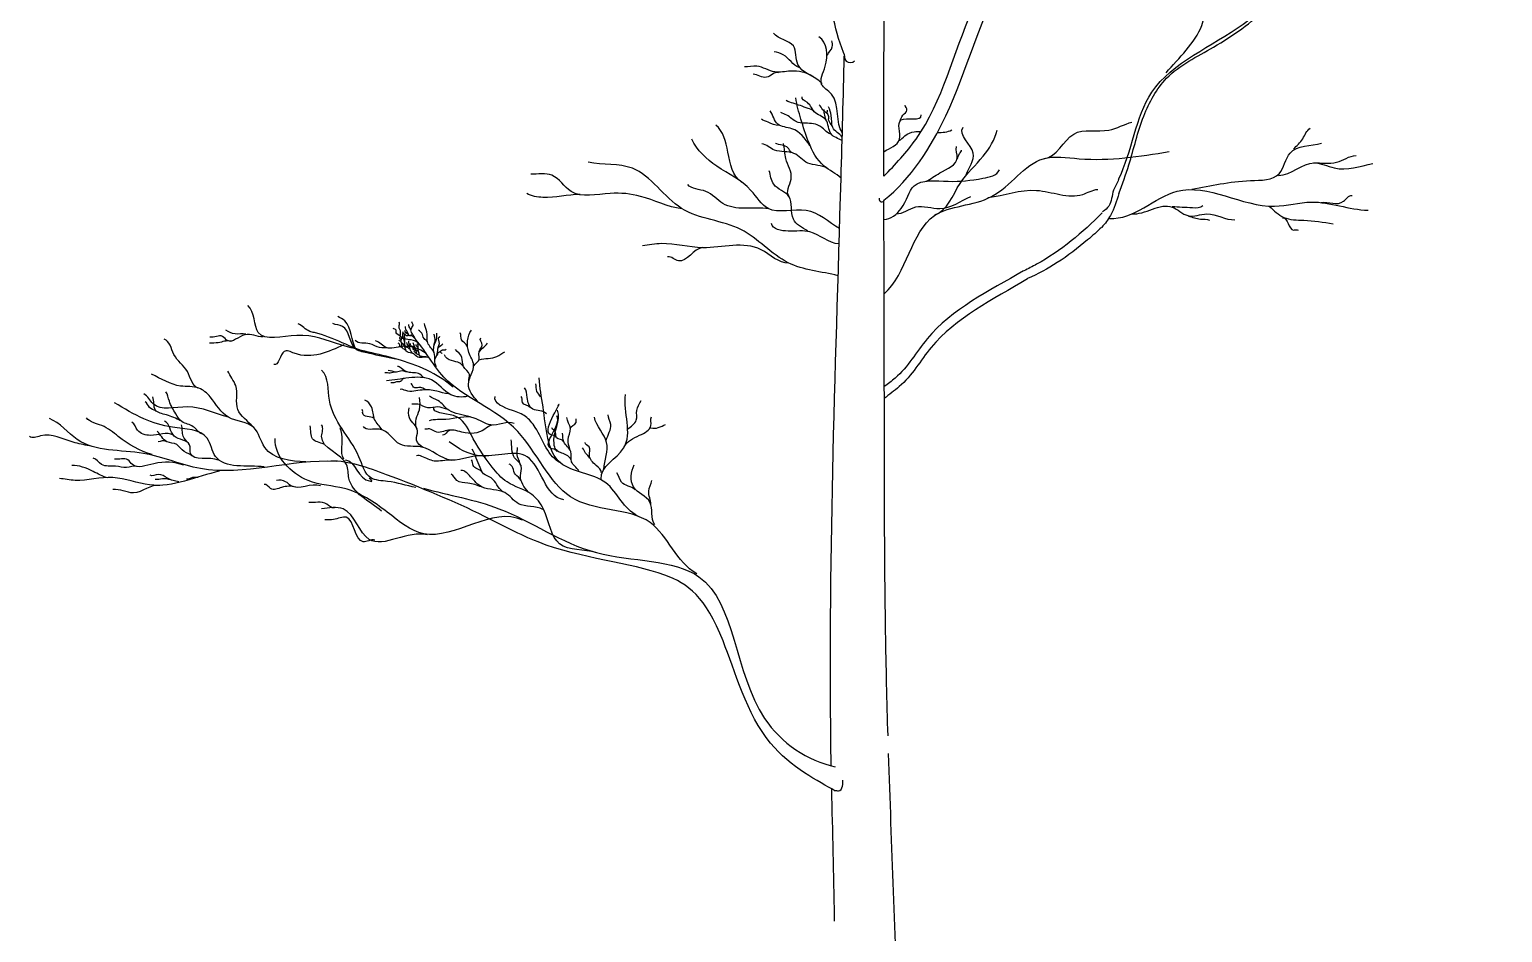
# Model space of a CAD drawing. Header units: millimetres. Extents: x 87938 to 265635, y 330093 to 434310.
# Drawn here: x 171504 to 176083, y 335323 to 338128 of the extents above; entities that cross this region are included whole.
import ezdxf

# ---------------------------------------------------------------- set-up
doc = ezdxf.new("R2010")
doc.units = ezdxf.units.MM

# ---------------------------------------------------------------- blocks, each defined once
blk = doc.blocks.new('A$C61C17CF5')
blk.add_arc((3997.2, 6155.3), 11, 165.7416, 342.3618)
for points, start_tangent, end_tangent in [([(3848.3, 6724), (3765.9, 7022.2), (3601, 7316.4), (3393, 7787.2), (3338.1, 7881.3), (2992.7, 7955.9), (2761.1, 8022.6), (2482.5, 8163.8), (2140.9, 8234.4), (1881.9, 8234.4), (1528.7, 8332.5), (1238.2, 8473.7), (1089.1, 8501.2)], (-0.382257, 0.924056), (-0.999511, -0.031277)), ([(4916.9, 6231.6), (5046.3, 6569.5), (5400.8, 6834.2), (5724.9, 7268.7), (6068.4, 7716.8), (6193.1, 7719.8), (6408.7, 7757.9)], (0.44236, 0.896838), (0.9714, 0.237451)), ([(5102.2, 6645.1), (5240.1, 6829.3), (5258.3, 6983.2), (5280.9, 7175.5), (5344.3, 7275.7), (5424.8, 7568), (5504.1, 7685.1)], (0.64331, 0.765606), (0.474471, 0.880271)), ([(3765.2, 6603.6), (3671, 6677.3), (3653.8, 6749.2), (3576.7, 6798.9)], (-0.671947, 0.740599), (-0.583776, 0.811915)), ([(3785.8, 6713.3), (3804.7, 6745.8), (3802.9, 6769.8)], (0.374642, 0.92717), (-0.295179, 0.955442)), ([(3676.1, 6665.3), (3614.4, 6715), (3578.4, 6727)], (-0.938654, 0.344861), (-0.977821, 0.20944)), ([(3847.5, 6725.1), (3859.1, 6690.2), (3890.8, 6691.3)], (0.503974, -0.863719), (0.417189, 0.90882)), ([(3731, 6631), (3641.8, 6651.6), (3581.9, 6648.2), (3511.6, 6670.4), (3463.6, 6668.7)], (-0.854522, 0.519416), (-0.990158, 0.139954)), ([(3595.6, 6644.7), (3549.3, 6627.6), (3497.9, 6639.6)], (-0.919194, 0.393806), (-0.999965, -0.008323)), ([(3732.5, 6496.3), (3710.6, 6506.7), (3680.9, 6517.6), (3625.7, 6536.9)], (-0.76613, 0.642686), (-0.91387, 0.406006)), ([(3718.1, 6363), (3648.1, 6427.9), (3593.1, 6445.4), (3563.1, 6497.9)], (-0.590359, 0.80714), (-0.595983, 0.802997)), ([(3798.8, 6406.6), (3753.4, 6439.7), (3723.9, 6448.3), (3666.2, 6454.5), (3628.1, 6480.3), (3604.8, 6491.3)], (-0.926439, 0.376444), (-0.818292, 0.574803)), ([(3803.8, 6439.5), (3791.2, 6460.3), (3790.6, 6478), (3767.9, 6500.7), (3753.4, 6520.2)], (-0.351955, 0.936017), (-0.894528, 0.447012)), ([(3780.5, 6462.2), (3774.2, 6486.2), (3772.9, 6502.6)], (-0.286344, 0.958127), (0.123938, 0.99229)), ([(3788.8, 6481.9), (3785.1, 6492), (3786.2, 6500.6)], (-0.189227, 0.981933), (-0.669355, 0.742943)), ([(4066.9, 6456.8), (4078.6, 6480.2), (4094.9, 6500.4), (4087.9, 6519.9)], (0.538477, 0.84264), (-0.210367, 0.977622)), ([(3452.7, 6221), (3399.2, 6336.9), (3352.3, 6442.3)], (-0.849342, 0.527843), (-0.778252, 0.627953)), ([(3598.1, 6441.1), (3555.8, 6452.8), (3529.3, 6465.5)], (-0.999876, -0.015732), (-0.822601, 0.568619)), ([(4202.6, 6093.4), (4301.3, 6215.9), (4391.1, 6321.3), (4445.8, 6422.8)], (0.952464, 0.30465), (0.255974, 0.966684)), ([(4325.5, 6248.6), (4352.1, 6333), (4313, 6434.5)], (0.281011, 0.959705), (0.543387, 0.839483)), ([(4628, 6312.7), (4742.6, 6407.2), (4879.3, 6422.8), (4969.1, 6454)], (0.998528, 0.054236), (0.961889, 0.273439)), ([(5596.6, 6349.2), (5632.4, 6389.3), (5661.4, 6429.5)], (0.697518, 0.716568), (0.855064, 0.518523)), ([(3784.8, 6273.2), (3709.6, 6294.7), (3655.8, 6332.3), (3580.6, 6344.8), (3530.5, 6369.9)], (-0.800127, 0.599831), (-0.988579, 0.150705)), ([(3646.6, 6334.7), (3632.4, 6353.9), (3583.9, 6371.1)], (-0.773739, 0.633504), (-0.898431, 0.439114)), ([(3637.5, 6165.3), (3644.8, 6232.6), (3624.2, 6311.8), (3615.4, 6370.4)], (-0.707268, 0.706946), (-0.242635, 0.970118)), ([(4169.9, 6223.8), (4222.7, 6256.1), (4290.2, 6314.7), (4287.3, 6358.7)], (0.884348, 0.466828), (0.290388, 0.956909)), ([(5201.6, 6193), (5429.3, 6226.5), (5540.9, 6253.2), (5583.3, 6333.5), (5706, 6371.5)], (0.984615, 0.174737), (0.967218, 0.253947)), ([(4289.6, 6309.7), (4298.9, 6331.2), (4306.4, 6345.2)], (0.572336, 0.820019), (-0.274972, 0.961452)), ([(5538.6, 6246.5), (5677, 6295.6), (5755.1, 6275.5), (5904.6, 6293.4)], (1, 0), (0.973337, 0.229381)), ([(5674.8, 6295.6), (5764, 6297.8), (5839.9, 6324.6)], (0.9998, 0.019991), (0.996767, 0.080346)), ([(3220.7, 6116.5), (3059.5, 6165.2), (2942.3, 6176.9), (2790, 6184.7), (2715.8, 6247.1), (2633.8, 6251)], (-0.990628, 0.136591), (-1, 0)), ([(3709.3, 6030.3), (3653.6, 6077.2), (3636, 6165.2), (3577.3, 6212.1), (3559.7, 6264.9)], (-0.842626, 0.538499), (-0.294814, 0.955555)), ([(3557.7, 6117.6), (3379.7, 6137.8), (3313.3, 6184.7), (3243, 6212)], (-0.993032, 0.117842), (-0.582872, 0.812564)), ([(4409.5, 6161), (4598.1, 6188.6), (4777.7, 6173), (4836.3, 6192.5)], (0.993757, 0.111564), (0.997633, 0.068768)), ([(4881.2, 6080), (5144.4, 6185.2), (5523.4, 6127.3), (5665.6, 6143.1), (5886.6, 6111.5)], (0.996688, -0.081321), (0.999688, -0.02498)), ([(2825.2, 6173), (2680.7, 6161.3), (2618.2, 6176.9)], (-0.999771, -0.021417), (-0.852068, 0.523431)), ([(4052.5, 6097.7), (4128.8, 6124.1), (4222.7, 6118.3), (4343, 6165.2)], (0.998904, -0.046804), (0.901604, 0.432563)), ([(4967.3, 6097.1), (5125.7, 6123.8), (5186, 6090.4), (5259.6, 6097.1), (5369, 6074.8)], (0.996584, -0.082585), (0.997929, 0.064326)), ([(5125.7, 6126.1), (5203.9, 6121.6), (5244, 6130.5)], (0.998263, -0.058923), (0.584942, 0.811075)), ([(5502.9, 6126.1), (5558.7, 6083.7), (5636.8, 6072.5), (5750.6, 6059.2)], (0.752727, -0.658332), (0.986634, -0.162954)), ([(5703.8, 6141.7), (5790.8, 6146.2), (5824.3, 6168.5)], (0.99097, 0.134085), (0.983468, -0.181083)), ([(5188.2, 6088.2), (5235.1, 6077), (5270.8, 6072.5)], (0.988069, -0.154013), (0.814926, -0.579565)), ([(5554.2, 6081.5), (5596.6, 6034.6), (5614.5, 6034.6)], (0.990501, 0.137503), (0.8443, -0.535871)), ([(3636.4, 5906.3), (3528.1, 5958.3), (3301.6, 5966.1), (3141.5, 5981.7), (3067.3, 5973.9)], (-0.998784, -0.049299), (-0.99321, -0.116338)), ([(3301.9, 5966.3), (3207.9, 5915.3), (3164.9, 5931)], (-0.997359, -0.072624), (-0.996387, -0.084925)), ([(2331.4, 5424.2), (2112.8, 5533.4), (1895.6, 5589.1), (1724.3, 5625.5), (1574.9, 5636.4), (1534.8, 5742.1)], (-0.746071, 0.665867), (-0.750353, 0.661038)), ([(2109.2, 5532.7), (2008.2, 5555.5), (1792.7, 5636.2), (1774.8, 5641.1), (1729.2, 5670.4)], (-0.968812, 0.247798), (-0.934538, 0.355864)), ([(2002.4, 5556.3), (1954.6, 5572), (1902, 5660.4), (1864.3, 5671.4)], (-0.972209, 0.234115), (-0.929646, 0.368455)), ([(1955.5, 5571), (1911.2, 5681.5), (1883.6, 5699)], (-0.536098, 0.844155), (-0.906773, 0.421619)), ([(2199.4, 5592.1), (2169.3, 5608), (2141.7, 5612.1), (2126.9, 5622.3), (2127.9, 5637.1), (2121.8, 5659), (2122.8, 5676.9)], (-0.630263, 0.776382), (-0.367252, 0.930121)), ([(2168.8, 5645.8), (2161.6, 5658.5), (2159.6, 5668.2)], (-0.411417, 0.911447), (0.133943, 0.990989)), ([(2185.2, 5610.4), (2169.5, 5652.5), (2176.7, 5667), (2171.9, 5677.8)], (-0.263255, 0.964726), (-0.147681, 0.989035)), ([(2267.6, 5503.1), (2257.7, 5558.5), (2233.1, 5596.7), (2229.4, 5639.8), (2220.8, 5671.8)], (-0.618074, 0.78612), (0.046147, 0.998935)), ([(1341.5, 5421.2), (1299.5, 5485.2), (1247.1, 5551.8), (1208.7, 5610.3)], (-0.954759, 0.297382), (-0.976828, 0.214028)), ([(1593.9, 5619.9), (1522.3, 5628.1), (1455.5, 5605.3), (1435.9, 5621.5), (1387, 5618.3)], (-0.999073, -0.043055), (-0.990494, 0.137553)), ([(1527.1, 5629.7), (1484.8, 5631.3), (1448.9, 5646)], (-0.957867, 0.287211), (-0.85093, 0.525278)), ([(2126.4, 5622.3), (2110.6, 5635), (2110.6, 5645.8), (2098.8, 5652.9)], (-0.577917, 0.816095), (-0.600369, 0.799723)), ([(2129.7, 5608.4), (2124.4, 5614.6), (2123.7, 5618.9)], (-0.14411, 0.989562), (-0.939012, 0.343885)), ([(2130.7, 5598.4), (2129.7, 5607.4), (2132.7, 5614.4), (2132.4, 5621.4)], (-0.113778, 0.993506), (-0.132297, 0.99121)), ([(2239.8, 5537.5), (2195, 5541.1), (2177.3, 5554.1), (2153.1, 5561.7), (2143, 5603), (2136.5, 5632.5)], (-0.740351, 0.672221), (0.168805, 0.98565)), ([(2161.7, 5624.4), (2150.4, 5623.5), (2145.1, 5628.8), (2138.7, 5631.6), (2136.3, 5639.3)], (-0.859661, 0.510865), (-0.347541, 0.937665)), ([(2143.7, 5600.4), (2144.9, 5611.6), (2143.5, 5624.1), (2143.9, 5632.6)], (-0.076331, 0.997082), (-0.189299, 0.981919)), ([(2159.1, 5627.5), (2151.7, 5633), (2145.1, 5639.5), (2144.7, 5644.4)], (-0.525036, 0.85108), (-0.396041, 0.918233)), ([(2174.7, 5621.9), (2164.8, 5623.3), (2155.6, 5635.4), (2148.2, 5649.8), (2147.3, 5659.9)], (-0.527109, 0.849798), (0, 1)), ([(2231.8, 5600.1), (2218.7, 5613.2), (2210.9, 5634.1), (2197.8, 5646.1)], (-0.206738, 0.978396), (-0.573761, 0.819023)), ([(2258.4, 5556.3), (2257.4, 5583.9), (2268.3, 5615.3), (2268.8, 5634.6)], (-0.256478, 0.96655), (0.042517, 0.999096)), ([(2257.9, 5587.6), (2262.1, 5603.8), (2258.4, 5629.9)], (-0.221647, 0.975127), (0.014283, 0.999898)), ([(2273.5, 5577.2), (2278.8, 5594.4), (2276.1, 5616.8), (2280.8, 5622)], (0.008404, 0.999965), (0.183461, 0.983027)), ([(2387, 5583.1), (2364.5, 5608.7), (2359.7, 5635.9)], (-0.39117, 0.920319), (-0.409088, 0.912495)), ([(2427, 5370.7), (2391.5, 5435.9), (2411.4, 5511.1), (2392.9, 5559.3), (2402.8, 5645.8)], (-0.720406, 0.693553), (0.565264, 0.82491)), ([(2433.4, 5563.1), (2444.6, 5587.9), (2439, 5615.9)], (0.051597, 0.998668), (0.656029, 0.754736)), ([(1466.9, 5602), (1419.6, 5597.1), (1385.4, 5595.5)], (-0.927189, 0.374593), (-0.999001, -0.044691)), ([(1906.8, 5589), (1714.5, 5556.4), (1675.4, 5562.9), (1634.7, 5512.4)], (-0.912985, -0.407993), (-0.938236, 0.345996)), ([(2085.2, 5575.6), (2045.6, 5578.4), (2007.9, 5593.1), (1951.9, 5606)], (-0.950642, 0.310289), (-0.595941, 0.803028)), ([(2226.8, 5555.4), (2134.8, 5583), (2072.3, 5578.4), (2030.9, 5604.1)], (-0.819356, 0.573285), (-0.958529, 0.284995)), ([(2133.9, 5577.4), (2127.2, 5580.4), (2123.7, 5590.9), (2118.2, 5594.9)], (-0.042124, 0.999112), (-0.99094, 0.134307)), ([(2147.7, 5567), (2135.4, 5575.9), (2131.2, 5597.1), (2120.6, 5606.6)], (-0.631633, 0.775267), (-0.929935, 0.367725)), ([(2157.2, 5577.4), (2152, 5579.1), (2142.7, 5581.4), (2139.9, 5588.9), (2135.4, 5596.1)], (-0.244082, 0.969755), (-0.932598, 0.360917)), ([(2164.7, 5570.4), (2157.7, 5576.9), (2156.2, 5588.4), (2151.7, 5597.9)], (-0.328461, 0.944518), (-0.104062, 0.994571)), ([(2175.2, 5554.9), (2165.7, 5567.9), (2164.2, 5578.4), (2161, 5592.1), (2159.7, 5604.6)], (-0.423147, 0.906061), (-0.15365, 0.988125)), ([(2185.9, 5570.8), (2178.4, 5576.7), (2166.5, 5588.2), (2165.5, 5594.2)], (-0.639302, 0.768955), (-0.197254, 0.980352)), ([(2200.4, 5549), (2189.4, 5553.8), (2189.7, 5560.3), (2176.8, 5573.4), (2176.2, 5585.5)], (-0.29654, 0.955021), (-0.461753, 0.887008)), ([(2226.5, 5541.7), (2200.7, 5549), (2199.9, 5558.4), (2188.3, 5568.9), (2182.4, 5582.6), (2176.5, 5596.8)], (-0.95137, 0.308052), (-0.34488, 0.938647)), ([(2189.1, 5554.4), (2182.1, 5560.5), (2179.7, 5564.3)], (-0.388538, 0.921433), (-0.729541, 0.683937)), ([(2196.4, 5579.1), (2189.1, 5584.2), (2188.1, 5590.1)], (-0.363103, 0.931749), (-0.141068, 0.99)), ([(2199.1, 5559.5), (2196.7, 5574), (2195.9, 5584.5), (2192.9, 5594.2)], (-0.663949, 0.747778), (-0.832538, 0.553968)), ([(2261, 5532.3), (2270.4, 5553.7), (2275.6, 5579.3), (2291.3, 5592.8)], (0.451867, 0.892086), (0.554636, 0.832093)), ([(2269.9, 5548.5), (2279.8, 5561.5), (2289.7, 5556.8)], (0.591402, 0.806377), (0.514471, 0.857508)), ([(2278.8, 5562), (2290.8, 5569.9), (2304.3, 5571.9)], (0.979228, 0.202763), (0.418449, 0.90824)), ([(2392.6, 5447.8), (2395, 5473.4), (2371.8, 5505.4), (2365.3, 5539.9), (2340.5, 5570.3)], (-0.136242, 0.990676), (-0.754384, 0.656433)), ([(2411.8, 5507), (2433.4, 5533.4), (2431.8, 5555.1), (2465.4, 5595.1)], (0.53706, 0.843544), (0.503962, 0.863726)), ([(2433.4, 5531), (2502.2, 5543.9), (2532.7, 5561.5)], (0.953723, 0.300686), (0.930818, 0.365482)), ([(2221, 5461), (2207.3, 5471.4), (2162, 5481.7), (2129.8, 5497.8), (2115.2, 5505.3)], (-0.992867, 0.119231), (-0.954535, -0.298099)), ([(2370.1, 5507), (2358.1, 5517.4), (2325.3, 5527.8), (2298.1, 5549.5)], (-0.728088, 0.685483), (-0.365684, 0.930739)), ([(1759.7, 5134.2), (1600.2, 5190.7), (1557.8, 5267.4), (1459, 5307.7), (1388.3, 5386.4), (1343.9, 5420.7), (1273.3, 5428.8), (1160.3, 5475.1)], (-0.999262, 0.038414), (-0.902546, 0.430593)), ([(1554.9, 5269.9), (1495.3, 5338), (1487.2, 5430.8), (1456.9, 5487.3)], (-0.642125, 0.7666), (-0.33652, 0.941676)), ([(2186.6, 5035.3), (2077.4, 5058.6), (2012.3, 5072.5), (1965.8, 5153.9), (1851.4, 5373.8), (1821.1, 5489.9)], (-0.985874, 0.167491), (-0.727695, 0.685901)), ([(2111.2, 5483.2), (2086.9, 5478.7), (2077.5, 5480), (2066.3, 5479.8)], (-0.985205, 0.171381), (-0.99488, -0.101067)), ([(2388.2, 5389.5), (2323.1, 5395.4), (2248.1, 5452.6), (2159.3, 5460.5), (2072.5, 5448.7)], (-0.959606, -0.281347), (-0.995895, -0.090515)), ([(2153.5, 5483.3), (2133.7, 5487.4), (2110.8, 5483.3), (2079.3, 5488.9)], (-0.988976, 0.148074), (-0.995566, -0.094064)), ([(2141.9, 5458.1), (2127.6, 5446.5), (2111.6, 5444.9), (2098.9, 5440.8), (2089.6, 5441)], (-0.990089, 0.140441), (-0.995106, -0.098812)), ([(2228.5, 5413.8), (2198.3, 5423.2), (2178.5, 5424.6), (2167.2, 5436.9)], (-0.924758, 0.380555), (-0.752762, -0.658293)), ([(2671.6, 5385.1), (2657.3, 5408.3), (2652.8, 5437.8)], (-0.340643, 0.940193), (-0.23918, 0.970975)), ([(3048.6, 4925.6), (2924.7, 5053.1), (2749.8, 5129.6), (2681.2, 5347.7), (2666.7, 5460.6)], (-0.918792, 0.394742), (-0.014481, 0.999895)), ([(1459.8, 5307.5), (1299.5, 5348.1), (1166.3, 5360.2), (1130, 5398.5)], (-0.968944, 0.247281), (-0.892497, 0.451054)), ([(1272.4, 5294.3), (1218.2, 5316.7), (1175.2, 5335.6), (1164.8, 5387.2)], (-0.901768, 0.432221), (-0.377547, 0.92599)), ([(1354.2, 5243.5), (1322.4, 5271.1), (1278.5, 5290.9), (1254.4, 5321), (1229.4, 5370), (1215.6, 5407)], (-0.886565, 0.462604), (-0.600085, 0.799936)), ([(2313.5, 5399), (2267.9, 5409), (2211.1, 5413.5), (2147.6, 5411.3), (2126.4, 5415.7)], (-0.997983, 0.063482), (-0.939841, -0.341613)), ([(2191.6, 5259.3), (2188.2, 5301.3), (2200.7, 5336.4), (2200.7, 5384.1)], (-0.307462, 0.951561), (-0.207817, 0.978168)), ([(2397.8, 5308.9), (2314.6, 5335.1), (2272.5, 5372.7), (2239.5, 5389.8)], (-0.936054, 0.351857), (-0.776615, 0.629976)), ([(2751, 5130), (2650.9, 5268.4), (2613, 5310.6), (2562.4, 5333.8), (2494.9, 5388.5)], (-0.915533, 0.402242), (0.310533, 0.950563)), ([(2632.2, 5344.9), (2601, 5365.4), (2595.6, 5388.7)], (-0.664141, 0.747607), (-0.784417, 0.620233)), ([(2694.8, 5320.8), (2641.2, 5339.5), (2619.7, 5384.2), (2609, 5421.7)], (-0.636787, 0.77104), (-0.680094, 0.733124)), ([(2732.8, 5228.9), (2708.7, 5240.5), (2738.6, 5352.9)], (-0.266923, 0.963718), (-0.662594, -0.748979)), ([(2906.5, 5067.6), (2993.9, 5187.8), (3001.2, 5395.5)], (-0.070891, 0.997484), (0.13346, 0.991054)), ([(1597.9, 5115.1), (1408.8, 5155.7), (1376.3, 5225.9), (1241.2, 5269.1), (1130.4, 5301.5), (1016.8, 5363.7)], (-0.993244, 0.116048), (-0.856165, 0.516703)), ([(1176.9, 5333), (1151.9, 5345.9), (1135.6, 5367.5)], (-0.937962, 0.346738), (-0.88691, 0.461942)), ([(2024.7, 5303.5), (1980.5, 5322.8), (1978.2, 5337.6)], (-0.832144, 0.55456), (-0.701357, 0.71281)), ([(2056.5, 5259.3), (2027, 5299), (2014.5, 5347.8), (1988.4, 5373.9)], (-0.554859, 0.831944), (-0.948725, 0.316103)), ([(2215.5, 5190), (2189.4, 5218.4), (2193.9, 5254.7), (2162.1, 5305.8), (2161, 5344.4)], (-0.821373, 0.570391), (0.148344, 0.988936)), ([(2306.7, 5339.7), (2272.5, 5347.6), (2233.8, 5344.2), (2195.1, 5357.9), (2171.2, 5359)], (-0.992682, 0.120761), (-0.960038, 0.279868)), ([(2889.6, 4781.7), (2745.7, 4815.7), (2683.2, 4950.5), (2637.3, 5008.4), (2541.3, 5056.4), (2483.4, 5114.3), (2401.4, 5240.2), (2333.5, 5314.1), (2257.5, 5348.1)], (-0.962073, 0.272792), (0.294328, 0.955704)), ([(2790.9, 5141.4), (2770.3, 5161.9), (2731.9, 5181.6), (2723.9, 5203.9), (2736.8, 5335.1)], (-0.322325, 0.946629), (-0.373696, 0.927551)), ([(3009.5, 5260.7), (3043.3, 5296.6), (3045.4, 5334.5), (3062.2, 5372.4)], (0.741455, 0.671002), (0.427081, 0.904213)), ([(1877.8, 5135.6), (1349.9, 5108.6), (1128.8, 5167.2), (871.6, 5221.3), (763.2, 5302.5)], (-0.998224, 0.059571), (-0.938728, 0.34466)), ([(1162.3, 5162.5), (1031.1, 5233.1), (966.5, 5275.4), (908, 5305.7)], (-0.961359, 0.275299), (-0.561053, 0.82778)), ([(1244.9, 5238.4), (1156.2, 5237.5), (1106.3, 5257.3), (1083.9, 5288.3)], (-0.885899, 0.463879), (-0.890359, 0.455258)), ([(1420.5, 5141.1), (1312, 5167), (1307.7, 5200.5), (1248.3, 5234.9), (1210.5, 5292.6)], (-0.912995, 0.407971), (-0.915693, 0.401879)), ([(1303.4, 5207.4), (1282.8, 5234.1), (1276.8, 5278.8)], (-0.689965, 0.723843), (-0.340844, 0.94012)), ([(1828.9, 5203.3), (1785.9, 5223.8), (1776.5, 5274.4)], (-0.910124, 0.414336), (-0.217083, 0.976153)), ([(2054.1, 4943.4), (1927, 5070.8), (1918.2, 5123.7), (1821.1, 5234), (1821.1, 5278.2)], (-0.775703, 0.631099), (-0.612326, 0.790605)), ([(1907.5, 5145.3), (1900, 5242.6), (1892.5, 5266.9)], (-0.538872, 0.842388), (-0.339429, 0.940632)), ([(2457.9, 5154.4), (2324, 5141), (2208.9, 5191.9), (2125.8, 5202.6), (2045.5, 5261.5), (1983.9, 5272.2)], (-0.94553, 0.325535), (-0.402875, 0.915255)), ([(2569.4, 5283.1), (2478.1, 5277.7), (2413.7, 5304.6), (2303.6, 5299.2), (2239.1, 5293.8)], (-0.918184, 0.396155), (-0.954522, -0.298142)), ([(2482, 5277.1), (2454.7, 5261.1), (2365.9, 5249.8), (2308.9, 5250.9), (2290.7, 5238.4)], (-0.990631, -0.136565), (-0.976243, 0.216678)), ([(2735.5, 5175.3), (2710.5, 5187.8), (2735, 5313.6)], (-0.447378, 0.894345), (-0.473517, 0.880785)), ([(2761.4, 5212.8), (2733.7, 5228), (2729.2, 5248.6), (2714.9, 5266.4)], (-0.212837, 0.977088), (-0.484028, 0.875052)), ([(2784.7, 5185.1), (2778.4, 5220), (2787.3, 5264.6), (2773.9, 5306.6)], (-0.284376, 0.958713), (-0.052559, 0.998618)), ([(2786.4, 5263.8), (2809.7, 5287), (2809.7, 5301.3)], (0.077052, 0.997027), (0.035784, 0.99936)), ([(2917.4, 5106.1), (2928.3, 5209.7), (2881, 5308)], (0.04572, 0.998954), (-0.147549, 0.989055)), ([(2927.3, 5218.6), (2944.2, 5279.7), (2933.6, 5317.6)], (0.232826, 0.972518), (-0.035762, 0.99936)), ([(2996.9, 5193.3), (3055.9, 5237.6), (3100.2, 5275.5), (3102.3, 5309.2)], (0.415896, 0.909412), (0.371537, 0.928418)), ([(3100.2, 5267.1), (3157.1, 5279.7)], (0.940944, -0.338563), (0.900444, 0.434972)), ([(918.1, 5196.8), (855.5, 5210.9), (728.4, 5235.1), (686, 5233.1)], (-0.981688, 0.190495), (-0.793286, 0.608849)), ([(1313.8, 5160.9), (1279.3, 5180.7), (1258.7, 5201.4), (1219.9, 5212.6), (1182, 5253.9)], (-0.83632, 0.548242), (-0.70724, 0.706973)), ([(1216.4, 5214.2), (1185.5, 5211.7)], (-0.807252, 0.590207), (-0.991598, -0.129355)), ([(2601.5, 4908.1), (2217.5, 4855.1), (2076.2, 4939), (1909.4, 5031.1), (1768.1, 5062), (1640.1, 5225.2)], (-0.899893, 0.436111), (0.041663, 0.999132)), ([(2320.3, 5257.7), (2269.1, 5249.8), (2239.5, 5262.3), (2222.4, 5261.1)], (-0.99735, 0.072752), (-0.999936, 0.011329)), ([(2761.3, 4987.5), (2619.3, 5154.6), (2433.4, 5158.3), (2316.8, 5212.9)], (-0.990687, 0.136163), (-0.793184, 0.608983)), ([(2623.5, 5018.4), (2593.4, 5080.8), (2596.6, 5117.3), (2570.8, 5150.7), (2557.9, 5220.6)], (-0.668814, 0.743429), (-0.123907, 0.992294)), ([(2820.4, 5101.1), (2791.8, 5135.1), (2789.1, 5174.4), (2762.3, 5211.9), (2756.9, 5245.9)], (-0.638645, 0.769502), (-0.099581, 0.995029)), ([(2908, 5092.2), (2887.4, 5120.8), (2861.5, 5160.1), (2859.7, 5192.3), (2845.4, 5209.3)], (-0.016577, 0.999863), (0.210049, 0.977691)), ([(1285.4, 5121.7), (1168.6, 5127.1), (1085.8, 5124.4), (1068.1, 5142), (1016.5, 5144.8)], (-0.941673, 0.336528), (-0.996134, 0.08785)), ([(2324.5, 5140.1), (2258.6, 5137.8), (2210.9, 5156), (2189.4, 5158.3)], (-0.987999, 0.154461), (-0.89882, -0.438318)), ([(2524.6, 5018.4), (2479.4, 5072.1), (2450.3, 5088.3), (2436.3, 5113), (2406.2, 5184)], (-0.821756, 0.569839), (-0.447381, 0.894343)), ([(2596.4, 5119.8), (2589.1, 5135.3), (2580, 5172.7), (2581.8, 5190.5)], (-0.719396, 0.6946), (-0.169617, 0.98551)), ([(2862.4, 5148.5), (2846.3, 5168.2), (2834.7, 5188.7)], (-0.265718, 0.964051), (-0.698047, 0.716052)), ([(1424.6, 5098.6), (1152.8, 5044.9), (1009.8, 5073.5), (863.1, 5062.8), (802.3, 5070)], (-0.974411, -0.224772), (-0.994694, 0.102873)), ([(990.9, 5071.9), (933.2, 5097.5), (850, 5119.9)], (-0.96394, 0.26612), (-0.996981, -0.077649)), ([(1104.8, 5116.3), (1062.7, 5112.2), (1020.6, 5117.6), (966.3, 5124.4), (933.7, 5148.8)], (-0.924024, 0.382335), (-0.981516, 0.191383)), ([(1912.5, 5141.9), (2010.6, 5059), (2015.8, 5059), (2006.6, 5072.1)], (0.999395, -0.034791), (-0.5708, 0.821089)), ([(2680.5, 4949.6), (2585.8, 4972.2), (2532.7, 5015), (2444.7, 5036.4), (2399.6, 5077), (2362.4, 5100.7)], (-0.871002, 0.49128), (-0.998273, -0.058743)), ([(2442.8, 5095.8), (2409.4, 5120.6), (2403, 5142.1)], (-0.510687, 0.859766), (-0.857668, 0.514204)), ([(2596, 5062.7), (2573.6, 5085.6), (2563.5, 5111.1), (2548.9, 5126.2)], (-0.444877, 0.895591), (-0.984236, 0.17686)), ([(3115, 4889.5), (3096, 4978.1), (3032.8, 5037.1), (3034.9, 5123.5)], (-0.554847, 0.831952), (0.417611, 0.908626)), ([(1192.7, 5043.1), (1090.2, 5014.3), (1010.1, 5027.1)], (-0.989423, 0.145057), (-0.991395, -0.130904)), ([(1266.6, 5056.5), (1222, 5071.4), (1186.8, 5085.3), (1154.3, 5083.5)], (-0.981688, 0.190494), (-0.78098, 0.624556)), ([(1236, 5064.9), (1202.5, 5068.6), (1174.7, 5065.8)], (-0.978178, 0.207767), (-0.988805, 0.149216)), ([(1296.3, 5068.6), (1320.4, 5075.1), (1340.9, 5075.1)], (0.953876, -0.300202), (0.989753, 0.14279)), ([(1719.2, 5036.1), (1665.5, 5035.1), (1622.6, 5031.2), (1598.2, 5046.8)], (-0.942567, 0.334016), (-0.969008, -0.247031)), ([(1816.9, 5042), (1701.7, 5042), (1681.2, 5057.6), (1646, 5062.4)], (-0.948688, 0.316214), (-0.970873, -0.239594)), ([(2441.9, 5037.1), (2389.5, 5052.2), (2346.6, 5062.4), (2324.1, 5087.2)], (-0.941799, 0.336177), (-0.89018, 0.455609)), ([(3039.1, 5026.5), (2986.4, 5056), (2967.4, 5091.8)], (-0.754437, 0.656372), (-0.612994, 0.790087)), ([(3100.2, 4969.6), (3091.8, 5020.2), (3104.4, 5062.3)], (-0.017196, 0.999852), (0.180741, 0.983531)), ([(2216.7, 5032.4), (2509.7, 4952.8), (2888.6, 4782.6), (3286.5, 4688.6), (3541.6, 4138.7), (3816.5, 3950.7)], (0.961838, -0.27362), (0.977732, -0.209857)), ([(1869.6, 4955.1), (1841.3, 4970.7), (1806.1, 4977.5), (1771.9, 4976.6)], (-0.993703, -0.11205), (-0.999773, 0.021302)), ([(2230.7, 4850.7), (2005.6, 4833.1), (1905, 4951.6), (1821.1, 4951.6)], (-0.961559, 0.274597), (-0.985629, -0.168923)), ([(2027.9, 4831), (1982.3, 4824.3), (1916.5, 4919.7), (1867.5, 4910.4), (1833.7, 4909.6)], (-0.976381, 0.216054), (-0.996772, -0.080285)), ([(3814.7, 3857.8), (3828.4, 3857), (3844.6, 3875.6), (3845.4, 3898.2)], (0.710605, 0.703591), (0, 1))]:
    blk.add_spline(points, degree=3, dxfattribs=dict(start_tangent=start_tangent, end_tangent=end_tangent))
at = {"end_tangent": (0.987978, 0.154594)}
blk.add_spline([(4917.9, 6175.9), (4956.9, 6287.6), (5015, 6477.2), (5103.4, 6623.6), (5286.4, 6745.1), (5494, 6899.4), (5658.1, 7112.4), (5767.4, 7347.1), (5891.1, 7584.2), (5997.3, 7689.2)], degree=3, dxfattribs=at)
for points, knots in [([(4005.1, 6243.4), (4049.5, 6289.2), (4220.7, 6470.6), (4293.6, 6805.9), (4441.1, 7071), (4513.5, 7165.6), (4531, 7186.1)], [0.0010354, 0.0010354, 0.0010354, 0.0010354, 0.0429396, 0.1628002, 0.2176836, 0.2414118, 0.2414118, 0.2414118, 0.2414118]), ([(4005.3, 6150.1), (4110.2, 6235.3), (4299.1, 6522.8), (4387.3, 6902), (4524.9, 7103.3), (4556.3, 7143.7)], [0.0045673, 0.0045673, 0.0045673, 0.0045673, 0.0935573, 0.2217445, 0.2554939, 0.2554939, 0.2554939, 0.2554939]), ([(3843.9, 6412.5), (3817.5, 6446.7), (3841.8, 6550), (3744.3, 6599.6), (3793.2, 6685.1), (3784.7, 6762), (3753.2, 6785.2)], [0.00621351, 0.00621351, 0.00621351, 0.00621351, 0.03863808, 0.05032442, 0.06601108, 0.09171476, 0.09171476, 0.09171476, 0.09171476]), ([(3801, 3954.3), (3801, 3957.2), (3787.5, 4717.3), (3823.2, 5635), (3847.8, 6551.7), (3851.5, 6709.9)], [0.8668979, 0.8668979, 0.8668979, 0.8668979, 0.8687991, 1.3669181, 1.4709186, 1.4709186, 1.4709186, 1.4709186]), ([(3839, 6236.3), (3819.5, 6253.5), (3757, 6283), (3711.7, 6370.2), (3684.3, 6462), (3666.4, 6519.7), (3663.1, 6547.8)], [0.00799717, 0.00799717, 0.00799717, 0.00799717, 0.02525025, 0.04940162, 0.07018208, 0.08877575, 0.08877575, 0.08877575, 0.08877575]), ([(3843.1, 6382.1), (3827.7, 6390.2), (3787.6, 6401.3), (3792.6, 6471.1), (3728.2, 6486.3), (3721.4, 6527.2), (3682.4, 6543.5), (3688.3, 6551.5)], [0.00555841, 0.00555841, 0.00555841, 0.00555841, 0.01649974, 0.0294456, 0.04124649, 0.05104202, 0.05752466, 0.05752466, 0.05752466, 0.05752466]), ([(3843.5, 6395.5), (3831.9, 6408.8), (3798, 6426.6), (3805, 6476.8), (3794.9, 6502.3), (3790.6, 6513.4)], [0.00073798, 0.00073798, 0.00073798, 0.00073798, 0.01222197, 0.02241123, 0.03024937, 0.03024937, 0.03024937, 0.03024937]), ([(4005, 6338.8), (4028.2, 6353.7), (4090, 6370.4), (4035.2, 6492.5), (4152.4, 6454.6), (4150.4, 6481.4)], [0.00624746, 0.00624746, 0.00624746, 0.00624746, 0.02328415, 0.03974547, 0.05739214, 0.05739214, 0.05739214, 0.05739214]), ([(4062.4, 6380.3), (4072.1, 6384.9), (4086.8, 6405.3), (4119.2, 6417.3), (4141.1, 6417.9), (4150.2, 6417.5)], [0, 0, 0, 0, 0.007084, 0.01562242, 0.02160918, 0.02160918, 0.02160918, 0.02160918]), ([(3833.2, 6040.4), (3790.2, 6065), (3713.8, 6140.1), (3556.9, 6083.1), (3481.1, 6217.4), (3357.6, 6270.1), (3279.4, 6344.5), (3258.6, 6387.6)], [0.0083389, 0.0083389, 0.0083389, 0.0083389, 0.0405829, 0.0731576, 0.0943475, 0.1299658, 0.1614563, 0.1614563, 0.1614563, 0.1614563]), ([(3827.6, 5857.3), (3762.4, 5873.4), (3614, 5884.1), (3459.8, 6070.9), (3198.1, 6077.7), (3067.5, 6306), (2912.9, 6285.8), (2856.4, 6297.9)], [0.0037875, 0.0037875, 0.0037875, 0.0037875, 0.0477532, 0.0969059, 0.1505134, 0.2046478, 0.2426624, 0.2426624, 0.2426624, 0.2426624]), ([(4006.4, 5786.6), (4095.5, 5863.8), (4120.4, 6135.9), (4450.8, 6123.6), (4578.5, 6337.8), (4840.3, 6294.7), (4998.1, 6321), (5113.7, 6339.1)], [0.0069721, 0.0069721, 0.0069721, 0.0069721, 0.0856576, 0.1367351, 0.1916494, 0.221937, 0.2988995, 0.2988995, 0.2988995, 0.2988995]), ([(4005.5, 6075.5), (4030.8, 6077.2), (4090.3, 6119.4), (4109.2, 6237.1), (4264.8, 6218.3), (4362.4, 6229.1), (4444, 6246.2), (4454.5, 6267.8)], [0.0039049, 0.0039049, 0.0039049, 0.0039049, 0.0207084, 0.0428758, 0.072071, 0.1017649, 0.117582, 0.117582, 0.117582, 0.117582]), ([(4917.2, 6230.8), (4913.2, 6215.9), (4890.1, 6186.1), (4890.4, 6132.3), (4864.3, 6111.8), (4855, 6105)], [0, 0, 0, 0, 0.01012219, 0.02407821, 0.03147399, 0.03147399, 0.03147399, 0.03147399]), ([(4021.4, 4070.7), (4017.4, 4205.2), (4005.6, 4715.8), (4008.1, 5407.2), (4005.8, 5964.1), (4005.3, 6144.9)], [0.8937102, 0.8937102, 0.8937102, 0.8937102, 0.9822107, 1.2295311, 1.3483951, 1.3483951, 1.3483951, 1.3483951]), ([(4918.4, 6176.4), (4908.7, 6147.7), (4894.5, 6098.6), (4864.7, 6059.4), (4851.7, 6045)], [0, 0, 0, 0, 0.01990872, 0.03273932, 0.03273932, 0.03273932, 0.03273932]), ([(4852.7, 6101.6), (4777.9, 6023.9), (4678.2, 5941.9), (4565.9, 5884.3), (4549.3, 5876.3)], [0, 0, 0, 0, 0.07090618, 0.08302163, 0.08302163, 0.08302163, 0.08302163]), ([(3831.4, 5980.4), (3791.5, 5982.9), (3729.7, 6041.6), (3644.1, 6024.9), (3573.5, 6036.5), (3568.5, 6059.6)], [0.00220501, 0.00220501, 0.00220501, 0.00220501, 0.02890157, 0.04756327, 0.06310316, 0.06310316, 0.06310316, 0.06310316]), ([(4851, 6045.1), (4833.6, 6028), (4778.2, 5979.5), (4685.2, 5908.1), (4603.3, 5863.9), (4563.8, 5845.8)], [0, 0, 0, 0, 0.0160255, 0.04837138, 0.07692471, 0.07692471, 0.07692471, 0.07692471]), ([(4547.8, 5876.1), (4412.9, 5797.5), (4207.4, 5697.9), (4089.8, 5486.7), (4020.9, 5437.8), (4007, 5426.7)], [0, 0, 0, 0, 0.0995077, 0.1425416, 0.1541667, 0.1541667, 0.1541667, 0.1541667]), ([(4563.1, 5845.1), (4428.7, 5764.3), (4223.1, 5664.6), (4102.1, 5447.2), (4025, 5396.6), (4007, 5380)], [0, 0, 0, 0, 0.0995077, 0.1425416, 0.158693, 0.158693, 0.158693, 0.158693]), ([(3278, 4700.1), (3200, 4743.8), (3124.6, 4976.4), (2759.9, 4919.3), (2596.8, 5318.1), (2302.3, 5398.3), (2216.9, 5583.1), (2167.2, 5629.3)], [0, 0, 0, 0, 0.0588033, 0.1302943, 0.1942427, 0.2707819, 0.3167613, 0.3167613, 0.3167613, 0.3167613]), ([(3814.7, 3857.8), (3754.4, 3892.1), (3508.6, 4015.6), (3358.3, 4578), (3140.2, 4737.4), (2753.4, 4762.2), (2406.7, 4952.3), (2144.8, 5060.3), (1925.9, 5138.9), (1857.1, 5137.3)], [0.0027437, 0.0027437, 0.0027437, 0.0027437, 0.0463117, 0.0988658, 0.1777995, 0.2979428, 0.3480719, 0.4342225, 0.4795379, 0.4795379, 0.4795379, 0.4795379]), ([(4205.7, 6.8), (4194, 59.4), (4143.5, 211.3), (4054.7, 747.3), (4048.4, 1502.5), (4069.6, 2320.6), (4060.4, 3115.6), (4034.9, 3644.7), (4023.5, 4002.4)], [0, 0, 0, 0, 0.0354298, 0.1049595, 0.3560432, 0.5303606, 0.6434251, 0.8787245, 0.8787245, 0.8787245, 0.8787245]), ([(3813.8, 3350.8), (3813.7, 3356.3), (3811.4, 3527.6), (3806.4, 3698.8), (3802.8, 3864.5)], [0.7345625, 0.7345625, 0.7345625, 0.7345625, 0.7382272, 0.8471923, 0.8471923, 0.8471923, 0.8471923])]:
    blk.add_open_spline(points, degree=3, knots=knots)
for points in [[(4005.1, 6243.4), (4004.6, 6489.2), (4005, 6735), (4008.1, 6980.8)], [(4213.5, 6413), (4233, 6412.8), (4252.1, 6415.2), (4269.4, 6423)]]:
    blk.add_open_spline(points, degree=3)

msp = doc.modelspace()

# ---------------------------------------------------------------- block references
at = {"xscale": 0.8, "yscale": 0.8, "zscale": 0.8}
msp.add_blockref('A$C61C17CF5', (170955.6, 332677.3), dxfattribs=at)

doc.saveas('drawing.dxf')
